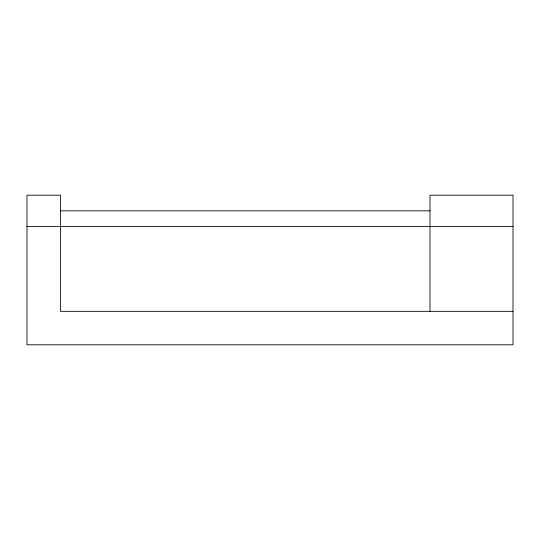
<?xml version="1.0" encoding="UTF-8"?>
<svg xmlns="http://www.w3.org/2000/svg" width="540" height="540" viewBox="0 0 540 540"><rect width="100%" height="100%" fill="white"/><g stroke="black" fill="none" stroke-linecap="round" stroke-linejoin="round"><path stroke-width="0.81" d="M60.473 210.836L429.982 210.836M27 226.483L513 226.483M513 311.33L60.473 311.33L60.473 195.197L27 195.197L27 344.804L513 344.804L513 195.197L429.982 195.197L429.982 311.33"/></g></svg>
